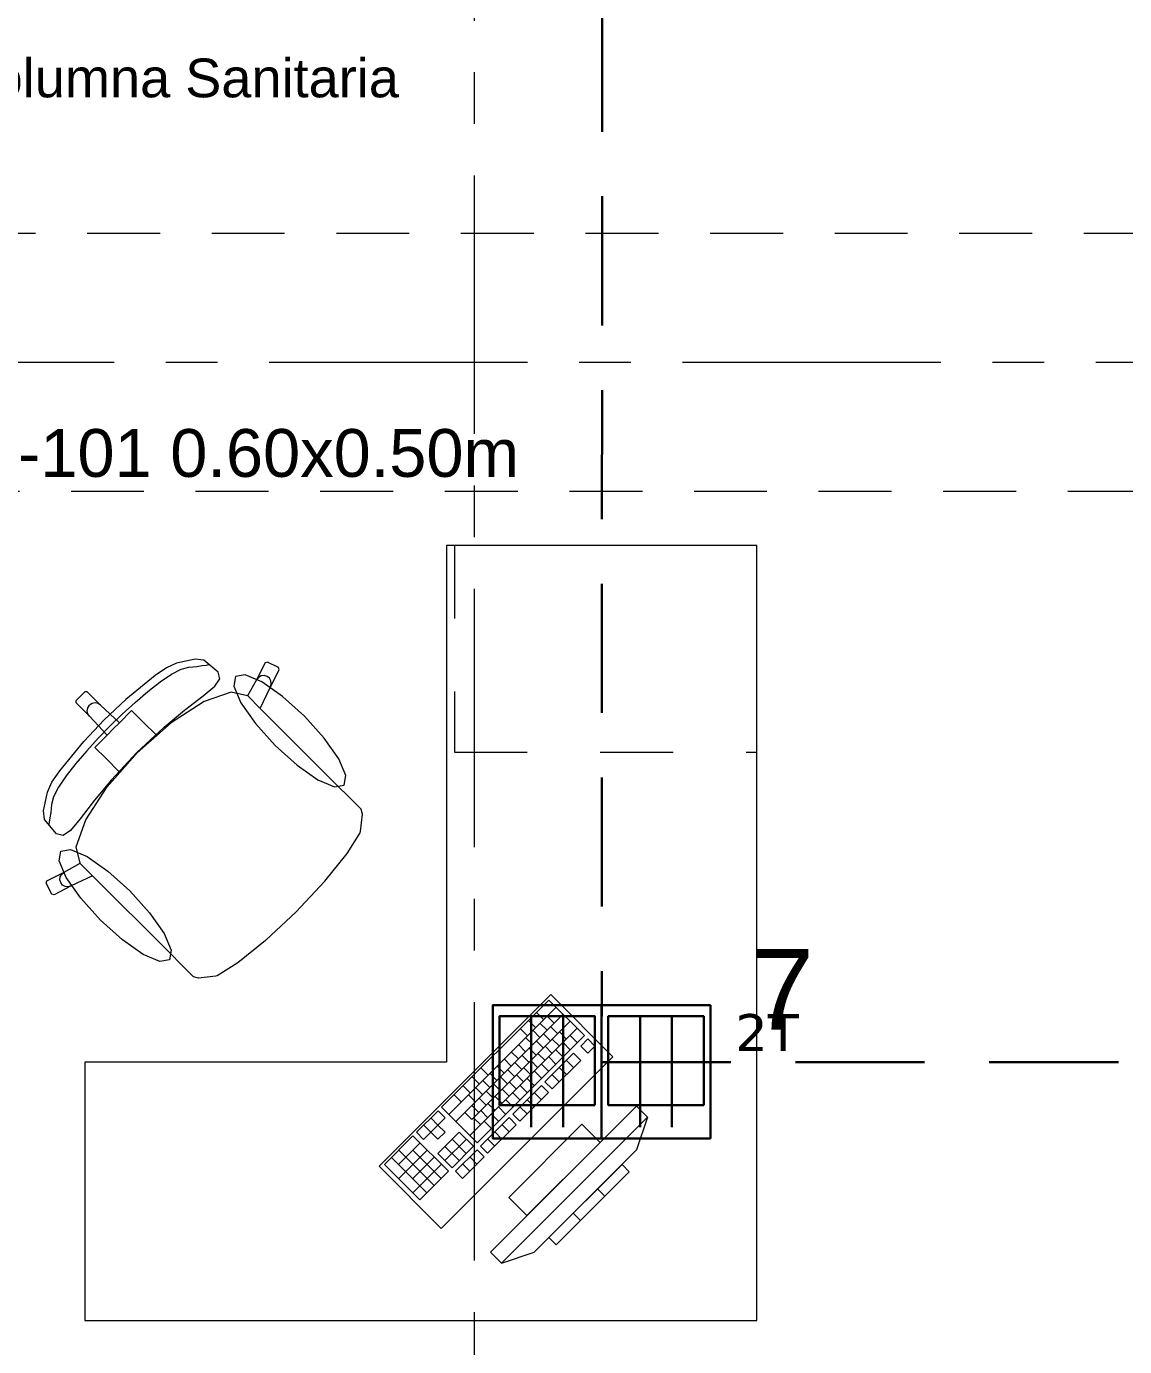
# Model space of a CAD drawing. Header units: inches. Extents: x -19 to 5698, y -728 to 92.
# Drawn here: x 130.676 to 132.801, y 5.544 to 8.1 of the extents above; entities that cross this region are included whole.
import ezdxf

# ---------------------------------------------------------------- set-up
doc = ezdxf.new("R2010")
doc.units = ezdxf.units.IN
doc.header["$MEASUREMENT"] = 0
doc.header["$PDMODE"] = 1
for name, pattern in [('HIDDEN', [0.375, 0.25, -0.125]), ('Hidden Line', [0.195611, 0.141111, -0.0545]), ('Punto & Raya', [0.65, 0.5, -0.075, 0, -0.075]), ('Rayas', [0.282222, 0.141111, -0.141111])]:
    doc.linetypes.add(name, pattern=pattern)
doc.layers.get('0').update_dxf_attribs({"color": 61})
doc.layers.add('00 conduct tomacorr', color=120, linetype='HIDDEN', lineweight=30)
doc.layers.add('00 IE LUZ EMERGENCIA', color=253, linetype='Continuous', lineweight=0)
for name, color, linetype in [('02 _ ARQ _ ALB _ Cotas Ejes', 7, 'Continuous'), ('02 _ ARQ _ ALB _ Ejes Generales', 251, 'Continuous'), ('08 _ STR _ EXT _ 09 Vigas', 251, 'Continuous'), ('Interior - Mobiliario', 7, 'Continuous'), ('Marcador - Secciones', 7, 'Continuous'), ('Notas - Etiquetas', 7, 'Continuous')]:
    doc.layers.add(name, color=color, linetype=linetype)
doc.styles.add('Annotative', font='arial.ttf')
doc.styles.add('Estilo_Generado_4', font='swisse.ttf')
doc.dimstyles.new('Estilo_Generado__1', dxfattribs={"dimtxt": 0.125, "dimasz": 0.095, "dimexe": 0.18, "dimexo": 0.3, "dimgap": 0, "dimtad": 0, "dimtih": 1, "dimtoh": 1, "dimzin": 0, "dimdsep": 46, "dimtxsty": 'Estilo_Generado_4', "dimblk": 'ARROWHEAD_6', "dimblk1": 'ARROWHEAD_6', "dimblk2": 'ARROWHEAD_6', "dimcen": 0.09, "dimse1": 1, "dimse2": 1, "dimclrd": 144, "dimclre": 144, "dimclrt": 7, "dimadec": 0, "dimazin": 0, "dimtfac": 1, "dimtdec": 4, "dimtmove": 0, "dimatfit": 3, "dimfxl": 1, "dimtolj": 1, "dimtzin": 0, "dimarcsym": 0})
doc.dimstyles.new('Estilo_Generado__8', dxfattribs={"dimtxt": 0.18, "dimasz": 0.0912, "dimexe": 0.18, "dimexo": 0.0625, "dimgap": 0, "dimtad": 0, "dimtih": 1, "dimtoh": 1, "dimdec": 4, "dimzin": 0, "dimdsep": 46, "dimcen": 0.09, "dimadec": 0, "dimazin": 0, "dimtfac": 1, "dimtdec": 4, "dimtmove": 0, "dimatfit": 3, "dimldrblk": 'ARROWHEAD_5', "dimfxl": 1, "dimtolj": 1, "dimtzin": 0, "dimarcsym": 0})

# ---------------------------------------------------------------- blocks, each defined once
blk = doc.blocks.new('ARROWHEAD_6')
at = {"color": 0, "linetype": 'Continuous', "lineweight": 0}
for p, q in [((-0.5, -0.5), (0.5, 0.5)), ((0, 0), (-1, 0))]:
    blk.add_line(p, q, dxfattribs=at)
blk = doc.blocks.new('*D93', base_point=(804.059, 0))
at = {"layer": '02 _ ARQ _ ALB _ Cotas Ejes', "color": 144, "linetype": 'Continuous', "lineweight": -2, "transparency": 16777216}
for p, q in [((129.915, 2.2841), (133.0886, 2.2841)), ((136.725, 2.2841), (133.4761, 2.2841))]:
    blk.add_line(p, q, dxfattribs=at)
at = {"layer": 'Defpoints', "color": 0, "linetype": 'Continuous', "transparency": 16777216}
for p in [(129.82, 7.45), (136.82, 7.45), (136.82, 2.2841)]:
    blk.add_point(p, dxfattribs=at)
at = {"layer": '02 _ ARQ _ ALB _ Cotas Ejes', "color": 144, "linetype": 'Continuous', "lineweight": -2, "transparency": 16777216, "xscale": 0.095, "yscale": 0.095, "zscale": 0.095, "rotation": 180}
blk.add_blockref('ARROWHEAD_6', (129.82, 2.2841), dxfattribs=at)
at = {"layer": '02 _ ARQ _ ALB _ Cotas Ejes', "color": 144, "linetype": 'Continuous', "lineweight": -2, "transparency": 16777216, "xscale": 0.095, "yscale": 0.095, "zscale": 0.095}
blk.add_blockref('ARROWHEAD_6', (136.82, 2.2841), dxfattribs=at)
at = {"layer": '02 _ ARQ _ ALB _ Cotas Ejes', "color": 7, "linetype": 'Continuous', "lineweight": 13, "transparency": 16777216, "insert": (133.2824, 2.2841), "char_height": 0.125, "attachment_point": 5, "style": 'Estilo_Generado_4'}
blk.add_mtext('\\A1;7.00', dxfattribs=at)
blk = doc.blocks.new('ARROWHEAD_5')
at = {"linetype": 'Continuous', "lineweight": 0}
blk.add_hatch(color=0, dxfattribs=at).paths.add_polyline_path([(-1, 0.2679), (0, 0), (-1, -0.2679)])
at = {"color": 0, "linetype": 'Continuous', "lineweight": 0}
blk.add_line((0, 0), (-1, 0), dxfattribs=at)
blk = doc.blocks.new('CAJA POP UP 6 MODULOS')
at = {"layer": '00 conduct tomacorr', "linetype": 'Continuous'}
for p, q in [((-0.095, -0.165), (-0.095, -0.0151)), ((-0.052, -0.165), (-0.052, -0.0151)), ((0.052, -0.165), (0.052, -0.0151)), ((0.095, -0.165), (0.095, -0.0151)), ((0, -0.165), (0, -0.18))]:
    blk.add_line(p, q, dxfattribs=at)
for points in [[(-0.147, 0), (0.147, 0), (0.147, -0.18), (-0.147, -0.18)], [(0, 0), (0.147, 0), (0.147, -0.18), (0, -0.18)]]:
    blk.add_lwpolyline(points, close=True, dxfattribs=at)
for points in [[(-0.138, -0.045), (-0.009, -0.045), (-0.009, -0.165), (-0.138, -0.165), (-0.138, -0.045)], [(0.009, -0.045), (0.138, -0.045), (0.138, -0.165), (0.009, -0.165), (0.009, -0.045)]]:
    blk.add_lwpolyline(points, dxfattribs=at)
at = {"color": 1, "insert": (-0.1807, -0.168), "char_height": 0.05, "attachment_point": 1, "rotation": 180}
blk.add_mtext_dynamic_manual_height_columns('{\\fVerdana|b0|i0|c0|p34;2T}', width=0.000481, gutter_width=0.1561, heights=[0], dxfattribs=at)

msp = doc.modelspace()

# ---------------------------------------------------------------- linework, layer by layer
at = {"layer": '00 conduct tomacorr'}
for p, q in [((131.7919, 11.5211), (131.789, 6.0949)), ((131.789, 6.0949), (134.8615, 6.0949))]:
    msp.add_line(p, q, dxfattribs=at)
at = {"layer": '02 _ ARQ _ ALB _ Ejes Generales', "color": 251, "linetype": 'Punto & Raya', "lineweight": 13, "true_color": 0x636466}
msp.add_line((98.3454, 7.45), (147.07, 7.45), dxfattribs=at)
at = {"layer": '08 _ STR _ EXT _ 09 Vigas', "color": 251, "linetype": 'Hidden Line', "lineweight": 13, "true_color": 0x636466}
for p, q in [((130.07, 7.7), (136.57, 7.7)), ((102.07, 7.2), (144.07, 7.2))]:
    msp.add_line(p, q, dxfattribs=at)
at = {"layer": 'Interior - Mobiliario', "color": 175, "linetype": 'Rayas', "lineweight": 13}
for p, q in [((131.504, 7.0949), (131.504, 6.6949)), ((131.504, 6.6949), (132.089, 6.6949))]:
    msp.add_line(p, q, dxfattribs=at)
at = {"layer": 'Interior - Mobiliario', "color": 175, "linetype": 'Continuous', "lineweight": 13}
for p, q in [((131.0021, 6.8753), (130.966, 6.8675)), ((131.0189, 6.8734), (131.0021, 6.8753)), ((130.9468, 6.8585), (130.9251, 6.8436)), ((130.966, 6.8675), (130.9468, 6.8585)), ((130.9564, 6.8459), (130.9752, 6.8559)), ((130.9752, 6.8559), (130.99, 6.8598)), ((130.99, 6.8598), (131.0054, 6.8609)), ((131.0054, 6.8609), (131.0161, 6.863)), ((131.0161, 6.863), (131.0242, 6.8637)), ((131.0468, 6.8502), (131.0189, 6.8734)), ((131.0242, 6.8637), (131.0287, 6.8645)), ((131.0502, 6.8373), (131.0468, 6.8502)), ((131.1381, 6.8682), (131.1211, 6.8351)), ((131.1422, 6.8695), (131.1381, 6.8682)), ((131.1635, 6.8587), (131.1422, 6.8695)), ((131.1479, 6.8216), (131.1648, 6.8547)), ((131.1648, 6.8547), (131.1635, 6.8587)), ((130.9251, 6.8436), (130.8684, 6.7968)), ((130.9107, 6.8125), (130.9346, 6.831)), ((130.9346, 6.831), (130.9564, 6.8459)), ((131.0401, 6.8229), (131.0502, 6.8373)), ((131.1211, 6.8351), (131.1038, 6.8041)), ((131.1248, 6.8397), (131.1211, 6.8351)), ((131.1299, 6.8426), (131.1248, 6.8397)), ((131.1357, 6.8433), (131.1299, 6.8426)), ((131.1414, 6.8418), (131.1357, 6.8433)), ((131.146, 6.8382), (131.1414, 6.8418)), ((131.1488, 6.833), (131.146, 6.8382)), ((131.1479, 6.8216), (131.1495, 6.8272)), ((131.1495, 6.8272), (131.1488, 6.833)), ((130.7718, 6.7949), (130.7804, 6.8035)), ((130.7889, 6.812), (130.7804, 6.8035)), ((130.7932, 6.812), (130.7889, 6.812)), ((130.8193, 6.7859), (130.7932, 6.812)), ((130.886, 6.7913), (130.9107, 6.8125)), ((130.9817, 6.7764), (131.0179, 6.8043)), ((131.0179, 6.8043), (131.0401, 6.8229)), ((131.0719, 6.8115), (131.0199, 6.7932)), ((131.1038, 6.8041), (131.0719, 6.8115)), ((131.104, 6.804), (131.1038, 6.8041)), ((131.104, 6.804), (131.1283, 6.7798)), ((131.1283, 6.7798), (131.1479, 6.8216)), ((130.7718, 6.7907), (130.7718, 6.7949)), ((130.7979, 6.7646), (130.7718, 6.7907)), ((130.7936, 6.7752), (130.7947, 6.781)), ((130.7947, 6.7695), (130.7936, 6.7752)), ((130.7947, 6.781), (130.798, 6.7858)), ((130.8029, 6.7891), (130.798, 6.7858)), ((130.8087, 6.7903), (130.8029, 6.7891)), ((130.8144, 6.7892), (130.8087, 6.7903)), ((130.8193, 6.7859), (130.8144, 6.7892)), ((130.8558, 6.752), (130.8193, 6.7859)), ((130.8684, 6.7968), (130.8262, 6.7577)), ((130.8794, 6.7756), (130.8558, 6.752)), ((130.8614, 6.7687), (130.886, 6.7913)), ((130.9006, 6.7544), (130.8794, 6.7756)), ((130.9424, 6.7437), (130.9817, 6.7764)), ((131.0199, 6.7932), (130.9561, 6.7518)), ((131.2761, 6.632), (131.1283, 6.7798)), ((130.7871, 6.7155), (130.8262, 6.7577)), ((130.7979, 6.7646), (130.7947, 6.7695)), ((130.8319, 6.7281), (130.7979, 6.7646)), ((130.8379, 6.7459), (130.8614, 6.7687)), ((130.8558, 6.752), (130.8438, 6.74)), ((130.9279, 6.7271), (130.9006, 6.7544)), ((130.9561, 6.7518), (130.9279, 6.7271)), ((130.8151, 6.7225), (130.7925, 6.6978)), ((130.8083, 6.7044), (130.8319, 6.7281)), ((130.8379, 6.7459), (130.8151, 6.7225)), ((130.8319, 6.7281), (130.8438, 6.74)), ((130.8896, 6.6942), (130.9424, 6.7437)), ((130.9279, 6.7271), (130.8901, 6.6938)), ((130.7402, 6.6588), (130.7871, 6.7155)), ((130.7925, 6.6978), (130.7714, 6.6731)), ((130.8294, 6.6833), (130.8083, 6.7044)), ((130.7714, 6.6731), (130.7528, 6.6493)), ((130.8568, 6.6559), (130.8294, 6.6833)), ((130.8896, 6.6942), (130.8402, 6.6415)), ((130.8568, 6.6559), (130.8901, 6.6938)), ((130.7253, 6.6371), (130.7402, 6.6588)), ((130.7528, 6.6493), (130.738, 6.6274)), ((130.832, 6.6278), (130.8568, 6.6559)), ((130.7163, 6.6178), (130.7253, 6.6371)), ((130.738, 6.6274), (130.728, 6.6086)), ((130.7906, 6.5639), (130.832, 6.6278)), ((130.8402, 6.6415), (130.8074, 6.6021)), ((131.3016, 6.6064), (131.2761, 6.632)), ((130.7086, 6.5817), (130.7163, 6.6178)), ((130.7241, 6.5939), (130.7229, 6.5785)), ((130.728, 6.6086), (130.7241, 6.5939)), ((130.8074, 6.6021), (130.7795, 6.566)), ((131.3236, 6.5845), (131.3016, 6.6064)), ((130.7105, 6.5649), (130.7086, 6.5817)), ((130.7229, 6.5785), (130.7209, 6.5677)), ((131.3225, 6.5413), (131.3265, 6.5752)), ((131.3265, 6.5752), (131.3236, 6.5845)), ((130.7337, 6.5371), (130.7105, 6.5649)), ((130.7201, 6.5597), (130.7193, 6.5552)), ((130.7209, 6.5677), (130.7201, 6.5597)), ((130.7609, 6.5437), (130.7466, 6.5337)), ((130.7795, 6.566), (130.7609, 6.5437)), ((130.7723, 6.512), (130.7906, 6.5639)), ((130.7466, 6.5337), (130.7337, 6.5371)), ((131.2967, 6.4991), (131.3216, 6.5392)), ((131.3216, 6.5392), (131.3225, 6.5413)), ((130.7798, 6.48), (130.7723, 6.512)), ((131.2531, 6.4454), (131.2967, 6.4991)), ((130.7488, 6.4627), (130.7798, 6.48)), ((130.7798, 6.4798), (130.7798, 6.48)), ((130.7798, 6.4798), (130.804, 6.4556)), ((130.7143, 6.4417), (130.7156, 6.4457)), ((130.7251, 6.4203), (130.7143, 6.4417)), ((130.7156, 6.4457), (130.7488, 6.4627)), ((130.7405, 6.4481), (130.7412, 6.4539)), ((130.7421, 6.4425), (130.7405, 6.4481)), ((130.7412, 6.4539), (130.7441, 6.4591)), ((130.7457, 6.4379), (130.7421, 6.4425)), ((130.7441, 6.4591), (130.7488, 6.4627)), ((130.804, 6.4556), (130.7623, 6.436)), ((130.9519, 6.3077), (130.804, 6.4556)), ((131.1976, 6.3863), (131.2524, 6.4446)), ((131.2524, 6.4446), (131.2531, 6.4454)), ((130.7292, 6.419), (130.7251, 6.4203)), ((130.7623, 6.436), (130.7292, 6.419)), ((130.7508, 6.435), (130.7457, 6.4379)), ((130.7566, 6.4344), (130.7508, 6.435)), ((130.7623, 6.436), (130.7566, 6.4344)), ((131.1976, 6.3863), (131.1392, 6.3314)), ((131.1384, 6.3308), (131.0847, 6.2872)), ((131.1392, 6.3314), (131.1384, 6.3308)), ((130.9774, 6.2822), (130.9519, 6.3077)), ((131.0847, 6.2872), (131.0447, 6.2623)), ((130.9994, 6.2603), (130.9774, 6.2822)), ((131.0426, 6.2614), (131.0086, 6.2574)), ((131.0447, 6.2623), (131.0426, 6.2614)), ((131.0086, 6.2574), (130.9994, 6.2603)), ((131.687, 6.2153), (131.4793, 6.0076)), ((131.7556, 6.1468), (131.687, 6.2153)), ((131.7007, 6.2016), (131.493, 5.9939)), ((131.7144, 6.1879), (131.5067, 5.9802)), ((131.6628, 6.1911), (131.6765, 6.1774)), ((131.7419, 6.1605), (131.5341, 5.9528)), ((131.7281, 6.1742), (131.5377, 5.9838)), ((131.6316, 6.1599), (131.6453, 6.1462)), ((131.6472, 6.1755), (131.6609, 6.1618)), ((131.6696, 6.1705), (131.6833, 6.1568)), ((131.6834, 6.1843), (131.6971, 6.1706)), ((131.6902, 6.1637), (131.7039, 6.15)), ((131.5479, 5.9391), (131.7556, 6.1468)), ((131.6419, 6.1428), (131.6556, 6.1291)), ((131.6557, 6.1566), (131.6694, 6.1429)), ((131.6625, 6.136), (131.6762, 6.1223)), ((131.6764, 6.1498), (131.6901, 6.1361)), ((131.6935, 6.1396), (131.7072, 6.1259)), ((131.7074, 6.1534), (131.7211, 6.1397)), ((131.728, 6.1466), (131.7417, 6.1329)), ((131.7624, 6.1399), (131.7486, 6.1261)), ((131.7761, 6.1262), (131.7624, 6.1399)), ((131.6142, 6.1151), (131.6279, 6.1014)), ((131.628, 6.1289), (131.6417, 6.1152)), ((131.6348, 6.1083), (131.6485, 6.0946)), ((131.6487, 6.1221), (131.6624, 6.1084)), ((131.6658, 6.1119), (131.6795, 6.0982)), ((131.7347, 6.1122), (131.6793, 6.0568)), ((131.6797, 6.1257), (131.6934, 6.112)), ((131.7003, 6.1189), (131.714, 6.1052)), ((131.7142, 6.1328), (131.7279, 6.1191)), ((131.7484, 6.0985), (131.7347, 6.1122)), ((131.7486, 6.1261), (131.7623, 6.1124)), ((131.7623, 6.1124), (131.7761, 6.1262)), ((131.5555, 6.0838), (131.5692, 6.0701)), ((131.5865, 6.0874), (131.6002, 6.0737)), ((131.6003, 6.1012), (131.614, 6.0875)), ((131.621, 6.0944), (131.6347, 6.0807)), ((131.6381, 6.0842), (131.6518, 6.0705)), ((131.652, 6.098), (131.6657, 6.0843)), ((131.6726, 6.0912), (131.6863, 6.0775)), ((131.6865, 6.1051), (131.7002, 6.0914)), ((131.6931, 6.0431), (131.7484, 6.0985)), ((131.707, 6.0845), (131.7208, 6.0708)), ((131.7209, 6.0984), (131.7346, 6.0847)), ((131.5381, 6.0665), (131.5519, 6.0528)), ((131.5588, 6.0597), (131.5725, 6.046)), ((131.5726, 6.0735), (131.5863, 6.0598)), ((131.5933, 6.0667), (131.607, 6.053)), ((131.6071, 6.0806), (131.6208, 6.0669)), ((131.6243, 6.0703), (131.638, 6.0566)), ((131.6449, 6.0636), (131.6586, 6.0498)), ((131.6588, 6.0774), (131.6725, 6.0637)), ((131.6793, 6.0568), (131.6931, 6.0431)), ((131.6932, 6.0707), (131.7069, 6.057)), ((131.5035, 6.0319), (131.5172, 6.0181)), ((131.5208, 6.0492), (131.5345, 6.0355)), ((131.5311, 6.032), (131.5448, 6.0183)), ((131.5449, 6.0458), (131.5586, 6.0321)), ((131.5656, 6.0391), (131.5793, 6.0253)), ((131.5794, 6.0529), (131.5931, 6.0392)), ((131.5966, 6.0426), (131.6103, 6.0289)), ((131.6104, 6.0565), (131.6242, 6.0428)), ((131.6724, 6.0499), (131.617, 5.9945)), ((131.6172, 6.0359), (131.6309, 6.0221)), ((131.6307, 5.9808), (131.6861, 6.0362)), ((131.6311, 6.0497), (131.6448, 6.036)), ((131.6586, 6.0361), (131.6723, 6.0223)), ((131.6861, 6.0362), (131.6724, 6.0499)), ((131.4793, 6.0076), (131.5479, 5.9391)), ((131.5379, 6.0114), (131.5516, 5.9976)), ((131.5517, 6.0252), (131.5654, 6.0115)), ((131.5689, 6.015), (131.5826, 6.0012)), ((131.8567, 6.01), (131.5738, 5.7272)), ((131.5827, 6.0288), (131.5965, 6.0151)), ((131.5895, 6.0082), (131.6032, 5.9944)), ((131.6034, 6.022), (131.6171, 6.0083)), ((131.6309, 6.0084), (131.6446, 5.9947)), ((131.6447, 6.0222), (131.6584, 6.0085)), ((131.8779, 5.9888), (131.8567, 6.01)), ((131.4724, 6.0007), (131.4308, 5.9592)), ((131.4585, 5.9869), (131.4722, 5.9731)), ((131.4722, 5.9731), (131.4861, 5.987)), ((131.4861, 5.987), (131.4724, 6.0007)), ((131.524, 5.9975), (131.5377, 5.9838)), ((131.5412, 5.9873), (131.5549, 5.9735)), ((131.6101, 5.9876), (131.5547, 5.9322)), ((131.5551, 6.0011), (131.5688, 5.9874)), ((131.5618, 5.9805), (131.5756, 5.9668)), ((131.5757, 5.9943), (131.5894, 5.9806)), ((131.595, 5.706), (131.8779, 5.9888)), ((131.6238, 5.9739), (131.6101, 5.9876)), ((131.617, 5.9945), (131.6307, 5.9808)), ((131.8779, 5.9888), (131.8567, 5.9252)), ((131.4308, 5.9592), (131.4445, 5.9454)), ((131.4445, 5.9454), (131.4584, 5.9593)), ((131.4447, 5.973), (131.4584, 5.9593)), ((131.4722, 5.9731), (131.4584, 5.9593)), ((131.4584, 5.9593), (131.4721, 5.9456)), ((131.5135, 5.9596), (131.472, 5.918)), ((131.4721, 5.9456), (131.4859, 5.9594)), ((131.4859, 5.9594), (131.4722, 5.9731)), ((131.5409, 5.9321), (131.5135, 5.9596)), ((131.5684, 5.9185), (131.6238, 5.9739)), ((131.5824, 5.9599), (131.5961, 5.9462)), ((131.5963, 5.9737), (131.61, 5.96)), ((131.7506, 5.9747), (131.6092, 5.8332)), ((131.786, 5.9393), (131.7506, 5.9747)), ((131.4239, 5.9522), (131.3685, 5.8968)), ((131.4376, 5.9385), (131.3961, 5.897)), ((131.4925, 5.8837), (131.4239, 5.9522)), ((131.5272, 5.9458), (131.4857, 5.9043)), ((131.4858, 5.9319), (131.5132, 5.9044)), ((131.4994, 5.8906), (131.5409, 5.9321)), ((131.4997, 5.9457), (131.5271, 5.9183)), ((131.5547, 5.9322), (131.5684, 5.9185)), ((131.5686, 5.946), (131.5823, 5.9323)), ((131.6445, 5.7979), (131.786, 5.9393)), ((131.3824, 5.9107), (131.4509, 5.8421)), ((131.4513, 5.9248), (131.3959, 5.8694)), ((131.3962, 5.9245), (131.4648, 5.856)), ((131.465, 5.9111), (131.4235, 5.8696)), ((131.4238, 5.9247), (131.4786, 5.8698)), ((131.472, 5.918), (131.4994, 5.8906)), ((131.5478, 5.9253), (131.5062, 5.8837)), ((131.52, 5.87), (131.5615, 5.9116)), ((131.5339, 5.9114), (131.5477, 5.8977)), ((131.5615, 5.9116), (131.5478, 5.9253)), ((131.8567, 5.9252), (131.6587, 5.7272)), ((131.3685, 5.8968), (131.4371, 5.8283)), ((131.4788, 5.8974), (131.4234, 5.842)), ((131.4371, 5.8283), (131.4925, 5.8837)), ((131.5062, 5.8837), (131.52, 5.87)), ((131.5201, 5.8976), (131.5338, 5.8839)), ((131.8284, 5.8969), (131.687, 5.7555)), ((131.7011, 5.7413), (131.8425, 5.8827)), ((131.8425, 5.8827), (131.8284, 5.8969)), ((131.6092, 5.8332), (131.6445, 5.7979)), ((131.7812, 5.8497), (131.7954, 5.8356)), ((131.7341, 5.8026), (131.7482, 5.7885)), ((131.687, 5.7555), (131.7011, 5.7413)), ((131.5738, 5.7272), (131.595, 5.706)), ((131.595, 5.706), (131.6587, 5.7272))]:
    msp.add_line(p, q, dxfattribs=at)
at = {"layer": 'Interior - Mobiliario', "color": 175, "linetype": 'Continuous', "lineweight": 13, "flags": 128}
for points in [[(132.089, 5.5949), (132.089, 7.0949), (131.489, 7.0949), (131.489, 6.0949), (130.789, 6.0949), (130.789, 5.5949)], [(131.2141, 6.7647), (131.1716, 6.8029), (131.1312, 6.8309), (131.0991, 6.8445), (131.0802, 6.8416), (131.0774, 6.8227), (131.091, 6.7906), (131.119, 6.7503), (131.1571, 6.7078), (131.1996, 6.6696), (131.24, 6.6416), (131.272, 6.628), (131.291, 6.6309), (131.2938, 6.6498), (131.2802, 6.6819), (131.2522, 6.7222)], [(130.8191, 6.3698), (130.781, 6.4123), (130.753, 6.4526), (130.7394, 6.4847), (130.7422, 6.5036), (130.7611, 6.5065), (130.7932, 6.4929), (130.8336, 6.4649), (130.8761, 6.4267), (130.9142, 6.3842), (130.9422, 6.3439), (130.9558, 6.3118), (130.953, 6.2929), (130.934, 6.29), (130.902, 6.3036), (130.8616, 6.3316)], [(131.8107, 6.1055), (131.6905, 6.2257), (131.3582, 5.8934), (131.4784, 5.7731)]]:
    msp.add_lwpolyline(points, close=True, dxfattribs=at)
at = {"layer": 'Marcador - Secciones', "color": 251, "linetype": 'Punto & Raya', "lineweight": 13, "true_color": 0x636466}
msp.add_line((131.5425, 46.2111), (131.5425, 0.8878), dxfattribs=at)

# ---------------------------------------------------------------- block references
at = {"layer": '00 conduct tomacorr', "xscale": 1.432830642179531, "yscale": 1.432830642179531, "zscale": 1.432830642179531, "rotation": 180}
msp.add_blockref('CAJA POP UP 6 MODULOS', (131.789, 5.9474), dxfattribs=at)

# ---------------------------------------------------------------- texts
at = {"layer": '00 IE LUZ EMERGENCIA', "style": 'Annotative'}
msp.add_attdef('7', (132.0787, 6.1576), '', height=0.1562, dxfattribs=at)
at = {"layer": 'Notas - Etiquetas', "color": 5, "linetype": 'Continuous', "lineweight": 35, "insert": (130.5348, 7.9997), "char_height": 0.075, "attachment_point": 4, "style": 'Estilo_Generado_4'}
msp.add_mtext('\\A1;{\\pql;\\fSwis721 Ex BT|b0|i0|c0|p34;Columna Sanitaria}', dxfattribs=at)
at = {"layer": 'Notas - Etiquetas', "color": 171, "linetype": 'Continuous', "lineweight": 13, "insert": (130.3509, 7.2267), "char_height": 0.0925, "attachment_point": 7, "style": 'Estilo_Generado_4'}
msp.add_mtext('\\A1;{\\pql;\\fSwis721 Ex BT|b0|i0|c0|p34;VIGA-101\\fSwis721 Ex BT|b0|i0|c0|p34; \\fSwis721 Ex BT|b0|i0|c0|p34;0.60\\fSwis721 Ex BT|b0|i0|c0|p34;x\\fSwis721 Ex BT|b0|i0|c0|p34;0.50\\fSwis721 Ex BT|b0|i0|c0|p34;m}', dxfattribs=at)

# ---------------------------------------------------------------- dimensions: what is measured, and where the dimension line sits
at = {"layer": '02 _ ARQ _ ALB _ Cotas Ejes', "color": 144, "linetype": 'Continuous', "lineweight": 13}
dim = msp.add_linear_dim(base=(136.82, 2.2841), p1=(129.82, 7.45), p2=(136.82, 7.45), dimstyle='Estilo_Generado__1', dxfattribs=at)
dim.commit()
dim.dimension.update_dxf_attribs({"geometry": '*D93', "text_midpoint": (133.2824, 2.2841), "dimtype": 160})

# ---------------------------------------------------------------- leaders
at = {"layer": 'Notas - Etiquetas', "color": 144, "linetype": 'Continuous', "lineweight": 13, "annotation_type": 0, "has_hookline": 1, "hookline_direction": 0, "text_width": 1.0171}
msp.add_leader([(130.22, 7.85), (130.3701, 7.9997), (130.5348, 7.9997)], dimstyle='Estilo_Generado__8', dxfattribs=at)

doc.saveas('drawing.dxf')
